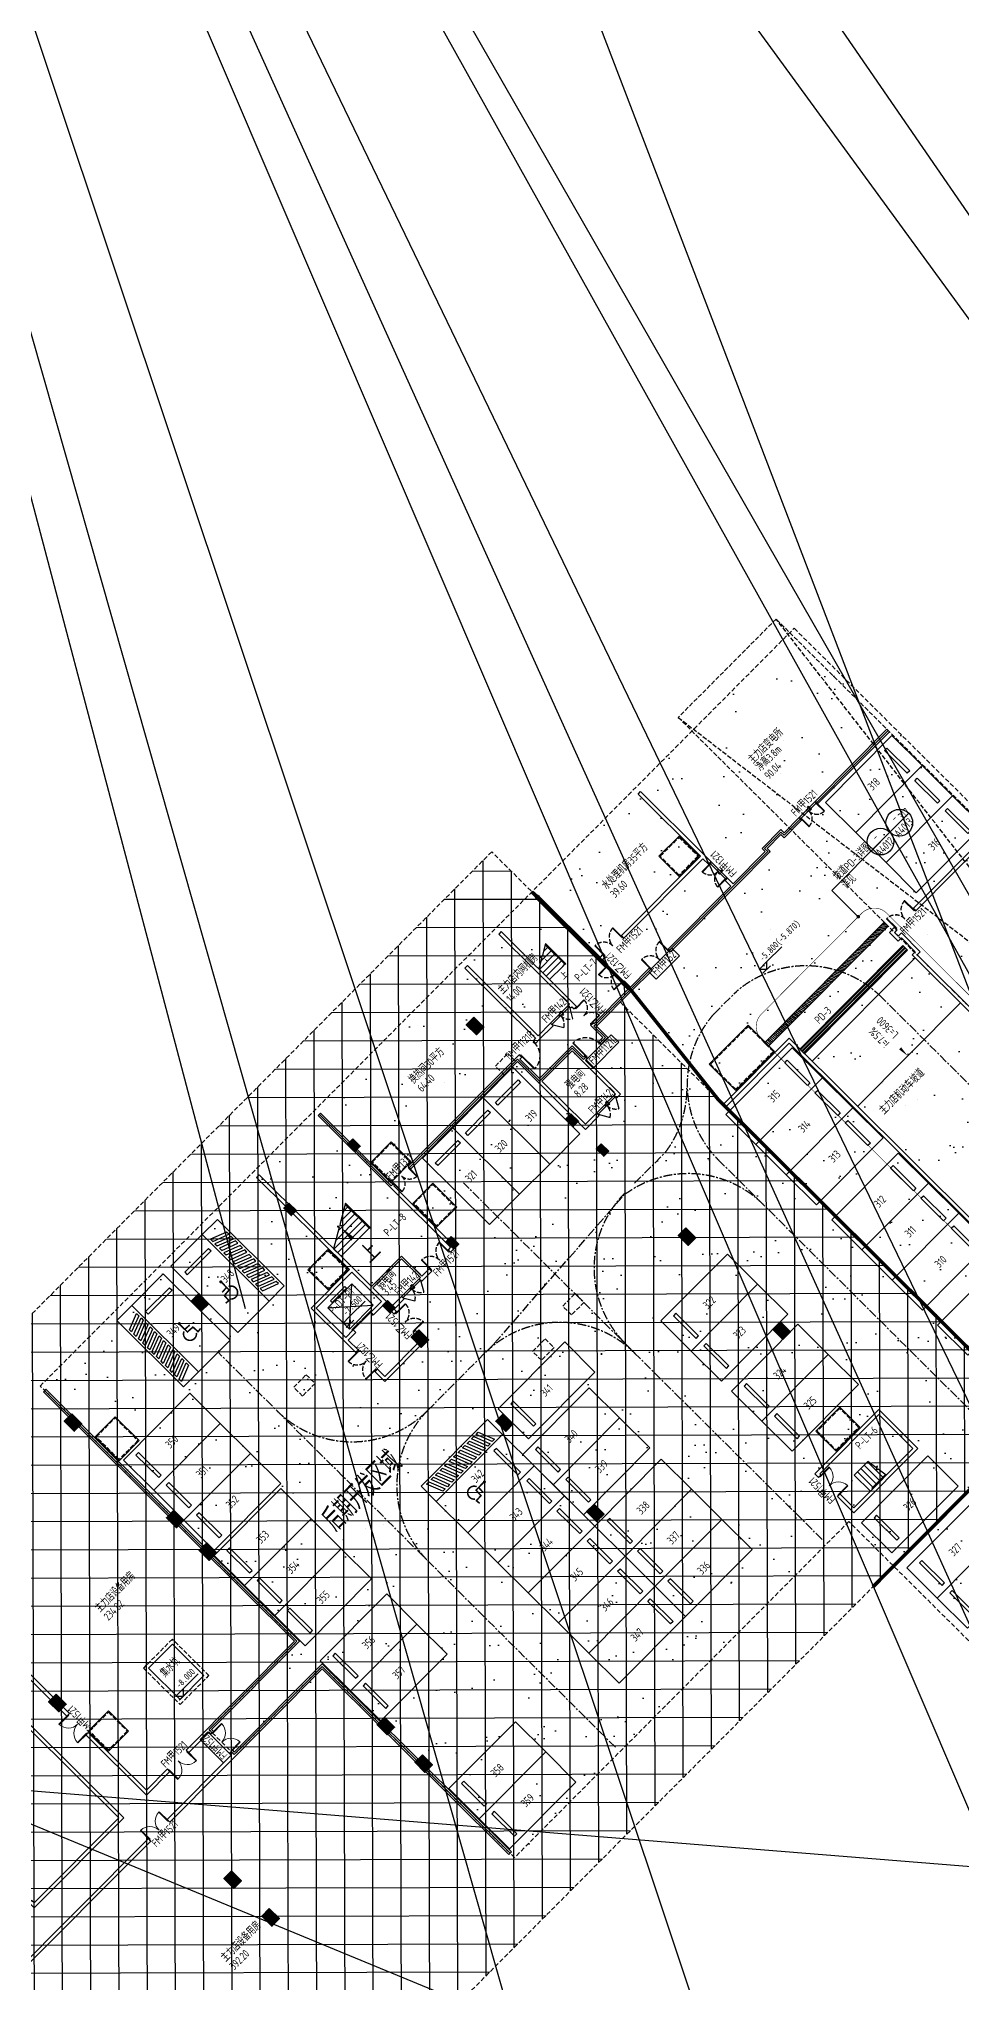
# Model space of a CAD drawing. Extents: x 517381295 to 519272522, y 3499086963 to 3500603577.
# Drawn here: x 518759651 to 518811486, y 3499920838 to 3500030113 of the extents above; entities that cross this region are included whole.
import ezdxf
from ezdxf.enums import TextEntityAlignment as Align

# ---------------------------------------------------------------- set-up
doc = ezdxf.new("R2010")
doc.units = 0
doc.header["$LTSCALE"] = 1000
doc.header["$MEASUREMENT"] = 0
for name, pattern in [('CENTERX2', [4, 2.5, -0.5, 0.5, -0.5]), ('DASH', [0.35, 0.25, -0.1]), ('DASHED', [0.75, 0.5, -0.25]), ('HIDDEN', [0.375, 0.25, -0.125])]:
    doc.linetypes.add(name, pattern=pattern)
doc.layers.get('0').update_dxf_attribs({"linetype": 'CONTINUOUS'})
doc.layers.get('DEFPOINTS').update_dxf_attribs({"color": 8, "linetype": 'CONTINUOUS'})
for name, color, linetype in [('A-地下车道中线', 1, 'CONTINUOUS'), ('A10-plan_B1_SEN23VEG_设计区$0$AE-WALL', 255, 'CONTINUOUS'), ('AD-AREA-USNO', 13, 'CONTINUOUS'), ('AD-INDX', 43, 'CONTINUOUS'), ('AD-LEVL-HIGH', 61, 'CONTINUOUS'), ('AD-NAME-ROOM', 9, 'CONTINUOUS'), ('AD-NUMB', 205, 'CONTINUOUS'), ('AD-SIGN', 195, 'CONTINUOUS'), ('AE-ABOV', 154, 'HIDDEN'), ('AE-DICH-ARCH', 84, 'CONTINUOUS'), ('AE-DOOR-INSD', 61, 'CONTINUOUS'), ('AE-ELEV-3', 252, 'CONTINUOUS'), ('AE-ELEV-4-RAIL', 251, 'CONTINUOUS'), ('AE-EQPM', 70, 'CONTINUOUS'), ('AE-FLOR', 151, 'CONTINUOUS'), ('AE-HOLE', 211, 'CONTINUOUS'), ('AE-STAR', 51, 'CONTINUOUS'), ('AE-WALL', 255, 'CONTINUOUS'), ('AE-WALL-HACH', 15, 'CONTINUOUS'), ('C-SHET-SHET', 144, 'CONTINUOUS'), ('C-XREF-EXT', 7, 'CONTINUOUS'), ('DIM_SYMB', 3, 'CONTINUOUS'), ('PUB_TEXT', 7, 'CONTINUOUS'), ('STAIR', 4, 'CONTINUOUS'), ('WINDOW', 4, 'CONTINUOUS'), ('停车', 254, 'CONTINUOUS'), ('天华车位编号', 7, 'CONTINUOUS')]:
    doc.layers.add(name, color=color, linetype=linetype)
doc.layers.add('修改圈注', color=2, linetype='CONTINUOUS', plot=False)
doc.layers.add('砼柱', color=2, linetype='CONTINUOUS', lineweight=35)
doc.styles.add('_TCH_DIM', font='Tssdeng.shx', dxfattribs={"bigfont": 'Tssdchn.shx'})
doc.styles.add('TH-STYLE1', font='STFANGSO.TTF', dxfattribs={"width": 0.7})
doc.styles.add('TH-STYLE3', font='tssdeng.shx', dxfattribs={"width": 0.7, "bigfont": 'tssdchn.shx'})
doc.linetypes.add('ZIGZAG', pattern='A,0.0001,-0.2,[131,ltypeshp.shx,S=0.2,R=0,X=-0.2,Y=0],-0.4,[131,ltypeshp.shx,S=0.2,R=180,X=0.2,Y=0],-0.2', length=0.8001)
doc.dimstyles.new('TH-DIM100-FINAL', dxfattribs={"dimscale": 100, "dimtxt": 3, "dimasz": 2, "dimexe": 1, "dimexo": 1, "dimgap": 1, "dimtad": 1, "dimdec": 0, "dimdsep": 46, "dimtxsty": 'TH-STYLE3', "dimblk1": 'ARCHTICK', "dimblk2": 'ARCHTICK', "dimsah": 1, "dimcen": -1, "dimdle": 1, "dimclrd": 256, "dimclre": 256, "dimclrt": 256, "dimadec": 0, "dimazin": 0, "dimtfac": 1, "dimtdec": 0, "dimtix": 1, "dimtmove": 2, "dimatfit": 0, "dimldrblk": 'DOT', "dimfxl": 0, "dimtolj": 1, "dimtzin": 0, "dimlwd": -1, "dimlwe": -1, "dimarcsym": 0})

# ---------------------------------------------------------------- blocks, each defined once
blk = doc.blocks.new('$DORLIB2D$00000127')
at = {"color": 0}
for points in [[(-0.533, 0.795), (-0.533, 0.69)], [(-0.033, 0.795), (-0.533, 0.795)], [(-0.033, 0.795), (-0.033, 0.69)], [(0.533, 0.795), (0.033, 0.795)], [(0.033, 0.795), (0.033, 0.69)], [(0.533, 0.795), (0.533, 0.69)], [(-0.033, 0.69), (-0.533, 0.69)], [(0.5, 0.5), (-0.5, 0.5)], [(0.533, 0.69), (0.033, 0.69)]]:
    blk.add_lwpolyline(points, dxfattribs=at)
blk = doc.blocks.new('*U332')
for points in [[(30, 0), (30, 30), (0, 30), (0, -30), (60, -30), (60, 0), (30, 0)], [(1070, 0), (1070, 30), (1100, 30), (1100, -30), (1040, -30), (1040, 0), (1070, 0)]]:
    blk.add_lwpolyline(points)
blk.add_lwpolyline([(30, 30), (60, 30), (60, 1070), (30, 1070)], close=True)
at = {"linetype": 'HIDDEN'}
blk.add_arc((30, 30), 1040, 0, 90, dxfattribs=at)
blk = doc.blocks.new('*U335')
for points in [[(30, 0), (30, 30), (0, 30), (0, -30), (60, -30), (60, 0), (30, 0)], [(1470, 0), (1470, 30), (1500, 30), (1500, -30), (1440, -30), (1440, 0), (1470, 0)]]:
    blk.add_lwpolyline(points)
for points in [[(30, 30), (60, 30), (60, 750), (30, 750)], [(1470, 30), (1440, 30), (1440, 750), (1470, 750)]]:
    blk.add_lwpolyline(points, close=True)
at = {"linetype": 'DASH'}
for centre, start, end in [((30, 30), 0, 90), ((1470, 30), 90, 180)]:
    blk.add_arc(centre, 720, start, end, dxfattribs=at)
at = {"layer": 'A10-plan_B1_SEN23VEG_设计区$0$AE-WALL'}
for points in [[(0, -100), (0, 100)], [(1500, -100), (1500, 100)]]:
    blk.add_lwpolyline(points, dxfattribs=at)
blk = doc.blocks.new('*U341')
for points in [[(30, 0), (30, 30), (0, 30), (0, -30), (60, -30), (60, 0), (30, 0)], [(1270, 0), (1270, 30), (1300, 30), (1300, -30), (1240, -30), (1240, 0), (1270, 0)]]:
    blk.add_lwpolyline(points)
for points in [[(30, 30), (60, 30), (60, 650), (30, 650)], [(1270, 30), (1240, 30), (1240, 650), (1270, 650)]]:
    blk.add_lwpolyline(points, close=True)
at = {"linetype": 'DASH'}
for centre, start, end in [((30, 30), 0, 90), ((1270, 30), 90, 180)]:
    blk.add_arc(centre, 620, start, end, dxfattribs=at)
at = {"layer": 'A10-plan_B1_SEN23VEG_设计区$0$AE-WALL'}
for points in [[(0, -100), (0, 100)], [(1300, -100), (1300, 100)]]:
    blk.add_lwpolyline(points, dxfattribs=at)
blk = doc.blocks.new('$DorLib2D$00000002')
for p, q in [((-0.5, 0), (-0.5, 0.4875)), ((-0.475, 0.4875), (-0.5, 0.4875)), ((-0.475, 0), (-0.475, 0.4875)), ((0.475, 0), (0.475, 0.4875)), ((0.475, 0.4875), (0.5, 0.4875)), ((0.5, 0), (0.5, 0.4875)), ((-0.5, 0), (-0.475, 0)), ((0.5, 0), (0.475, 0))]:
    blk.add_line(p, q)
at = {"lineweight": 13}
for centre, start, end in [((-0.4875, 0), 0, 88.530716), ((0.4875, 0), 91.469284, 180)]:
    blk.add_arc(centre, 0.4875, start, end, dxfattribs=at)
blk = doc.blocks.new('*U338')
for p, q in [((0, 0), (350, -606)), ((1400, 0), (1050, -606))]:
    blk.add_line(p, q)
at = {"linetype": 'DASH'}
for centre, start, end in [((0, 0), 300, 0), ((1400, 0), 180, 240)]:
    blk.add_arc(centre, 700, start, end, dxfattribs=at)
blk = doc.blocks.new('*U348')
at = {"layer": 'AD-SIGN'}
h = blk.add_hatch(dxfattribs=at)
h.set_pattern_fill('ANSI31', color=256, scale=500, angle=360, style=0)
h.set_pattern_definition([(45, (-50, 2e-08), (-44.194, 44.194), [])])
h.paths.add_polyline_path([(150, -67), (150, 0), (0, 0), (0, 100), (150, 100), (150, 167), (250, 167), (250, -67)])
at = {"layer": 'AD-SIGN', "const_width": 20}
blk.add_lwpolyline([(150, 167), (150, 100), (0, 100), (0, 0), (150, 0), (150, -67)], dxfattribs=at)
at = {"layer": 'DEFPOINTS'}
blk.add_lwpolyline([(150, -67), (150, 0), (0, 0), (0, 100), (150, 100), (150, 167), (250, 167), (250, -67)], close=True, dxfattribs=at)
blk = doc.blocks.new('fhfshgfdshdshhdshds')
at = {"layer": 'AD-NUMB', "elevation": -1}
for points in [[(98693, 160044), (98693, 159444), (96843, 159444), (96843, 160044)], [(48448, 147460), (49048, 147460), (49048, 145610), (48448, 145610)]]:
    blk.add_lwpolyline(points, close=True, dxfattribs=at)
at = {"layer": 'AD-NUMB'}
blk.add_lwpolyline([(92846, 159026), (92846, 158426), (90796, 158426), (90796, 159026)], close=True, dxfattribs=at)
at = {"layer": 'AE-FLOR'}
for points in [[(90899, 161900), (92299, 161900)], [(90899, 161800), (92299, 161800)], [(103600, 161900), (103600, 160600)], [(103700, 161900), (103700, 160600)], [(108950, 160150), (110250, 160150)], [(108950, 160050), (110250, 160050)], [(74100, 157000), (75500, 157000)], [(74100, 156900), (75500, 156900)], [(89150, 156500), (90550, 156500)], [(89150, 156400), (90550, 156400)]]:
    blk.add_lwpolyline(points, dxfattribs=at)
at = {"layer": 'AE-FLOR', "linetype": 'DASH'}
blk.add_lwpolyline([(49050, 149650), (51350, 149650), (51350, 152550), (49050, 152550)], close=True, dxfattribs=at)
at = {"layer": 'AE-FLOR'}
blk.add_lwpolyline([(49250, 149850), (51150, 149850), (51150, 152350), (49250, 152350)], close=True, dxfattribs=at)
at = {"layer": 'AE-WALL'}
for points in [[(44100, 157000), (43850, 157000), (43850, 156800), (44100, 156800), (44100, 153700), (44300, 153700), (44300, 167600), (44100, 167600)], [(56300, 167500), (56100, 167500), (56100, 147600), (47475, 147600), (47475, 147400), (49100, 147400), (49100, 147250), (49300, 147250), (49300, 147400), (56300, 147400)], [(75500, 157000), (75500, 156800), (76300, 156800), (76300, 157000), (75700, 157000), (75700, 158600), (73300, 158600), (73300, 160050), (73300, 167500), (73100, 167500), (73100, 160150), (70050, 160150), (70050, 157500), (70050, 156600), (70250, 156600), (70250, 157400), (70850, 157400), (70850, 157600), (70250, 157600), (70250, 159950), (73100, 159950), (73100, 158500), (73100, 157600), (72250, 157600), (72250, 157400), (73100, 157400), (73100, 156900), (73100, 156600), (73300, 156600), (73300, 156800), (74100, 156800), (74100, 157000), (73300, 157000), (73300, 157500), (73300, 158500), (75600, 158500), (75600, 157000), (75500, 157000)], [(77800, 157000), (77800, 156800), (78200, 156800), (78200, 161700), (78249, 161700), (78249, 161900), (78200, 161900), (78200, 167500), (78000, 167500), (78000, 161800), (78000, 157000)], [(90899, 161700), (90899, 161900), (89900, 161900), (89900, 167500), (89700, 167500), (89700, 161900), (89500, 161900), (89500, 161700), (89800, 161700)], [(92400, 167500), (92400, 161900), (92299, 161900), (92299, 161700), (92400, 161700), (92400, 161525), (92600, 161525), (92600, 161800), (92600, 167500)], [(95300, 167500), (95300, 162450), (95300, 161950), (95500, 161950), (95500, 162350), (95700, 162350), (95700, 162550), (95500, 162550), (95500, 167500)], [(103500, 161900), (103500, 162350), (97200, 162350), (97200, 162550), (103500, 162550), (103500, 167500), (103700, 167500), (103700, 162450), (103700, 161900)], [(88250, 160150), (88250, 161700), (88400, 161700), (88400, 161900), (88150, 161900), (79549, 161900), (79549, 161700), (88050, 161700), (88050, 160050), (88050, 156300), (89150, 156300), (89150, 156500), (88250, 156500), (88250, 159950), (90650, 159950), (90650, 159150), (90650, 156500), (90550, 156500), (90550, 156300), (90850, 156300), (90850, 159050), (90950, 159050), (90950, 159250), (90850, 159250), (90850, 160150)], [(92050, 159250), (92050, 159050), (92600, 159050), (92600, 159950), (95400, 159950), (97000, 159950), (97000, 160150), (95500, 160150), (95500, 160650), (95300, 160650), (95300, 160150), (92600, 160150), (92600, 160225), (92400, 160225), (92400, 160050), (92400, 159250)], [(108950, 160150), (107750, 160150), (107750, 160400), (106250, 160400), (106250, 160150), (103700, 160150), (103700, 160600), (103500, 160600), (103500, 160150), (98500, 160150), (98500, 159950), (103600, 159950), (106450, 159950), (106450, 160200), (107550, 160200), (107550, 159950), (108950, 159950), (108950, 160150)], [(110250, 160150), (115950, 160150), (115950, 159950), (110250, 159950), (110250, 160150)], [(42100, 147600), (35350, 147600), (35350, 147800), (35150, 147800), (35150, 147400), (42300, 147400), (42300, 154900), (35150, 154900), (35150, 149300), (35350, 149300), (35350, 154700), (42100, 154700)], [(73100, 154500), (70250, 154500), (70250, 155100), (70050, 155100), (70050, 154300), (73300, 154300), (73300, 155100), (73100, 155100)], [(45975, 147400), (45975, 147600), (44300, 147600), (44300, 152200), (44100, 152200), (44100, 147400)], [(109850, 152000), (109850, 151800), (115950, 151800), (115950, 152000)], [(42450, 145400), (42450, 145600), (31300, 145600), (31300, 145400)], [(56300, 130600), (56100, 130600), (56100, 145400), (43950, 145400), (43950, 145600), (49100, 145600), (49100, 145750), (49300, 145750), (49300, 145600), (56300, 145600), (56300, 130600)], [(83400, 130400), (83400, 131700), (83600, 131700), (83600, 130600), (88300, 130600), (88300, 133300), (83600, 133300), (83600, 133200), (83400, 133200), (83400, 133500), (88500, 133500), (88500, 130400), (83400, 130400)]]:
    blk.add_lwpolyline(points, close=True, dxfattribs=at)
for points in [[(94500, 151800), (99750, 151800), (99750, 122300)], [(107950, 122300), (107950, 150200), (108200, 150200), (108200, 151300), (107950, 151300), (107950, 152000), (108350, 152000), (108350, 151800), (108150, 151800), (108150, 151500), (108400, 151500), (108400, 150000), (108150, 150000), (108150, 144900)], [(99550, 118400), (99550, 151600), (94500, 151600), (94500, 151800)]]:
    blk.add_lwpolyline(points, dxfattribs=at)
at = {"layer": 'AE-WALL-HACH', "linetype": 'ZIGZAG', "ltscale": 0.5}
for p, q in [((49200, 147250), (49200, 147500)), ((49200, 145500), (49200, 145750)), ((49200, 145500), (56200, 145500)), ((56200, 145500), (56200, 130600))]:
    blk.add_line(p, q, dxfattribs=at)
for points in [[(49200, 147500), (56200, 147500), (56200, 167500)], [(78249, 161800), (78100, 161800), (78100, 167500)], [(90950, 159150), (90750, 159150), (90750, 160050), (88150, 160050), (88150, 161800), (79549, 161800)], [(97000, 160050), (92500, 160050), (92500, 159150), (92050, 159150)], [(108950, 160050), (107650, 160050), (107650, 160300), (106350, 160300), (106350, 160050), (98500, 160050)], [(115950, 160050), (110250, 160050)]]:
    blk.add_lwpolyline(points, dxfattribs=at)
at = {"layer": 'DIM_SYMB'}
blk.add_lwpolyline([(84790, 131238, 0, 0, 0), (85060, 131238, 240, 0, 0), (85960, 131238, 0, 0, 0)], format="xyseb", dxfattribs=at)
at = {"layer": 'STAIR'}
for p, q in [((84920, 131875), (85991, 131875)), ((84920, 131875), (84920, 130600)), ((85180, 131875), (85180, 130660)), ((85440, 131875), (85440, 130660)), ((85700, 131875), (85700, 130660)), ((85960, 131875), (85960, 130660)), ((85967, 131183), (86202, 131313)), ((86101, 131168), (85967, 131183)), ((86076, 131326), (85991, 131875)), ((86202, 131313), (86076, 131326)), ((86189, 130600), (86101, 131168)), ((84920, 130600), (86189, 130600)), ((85090, 130660), (86180, 130660)), ((85090, 130660), (85090, 130600))]:
    blk.add_line(p, q, dxfattribs=at)
at = {"layer": 'AE-DOOR-INSD'}
for name, p, rotation in [('*U335', (95700, 162450, -1), 2.520643018378485e-08), ('*U338', (90899, 161800), 6.764191776178183e-07), ('*U341', (95400, 160650, 0), 90.00000050777828), ('*U341', (103600, 160600, 0), 90.00000022811167), ('*U335', (97000, 160050, -1), 5.329571831140293e-08), ('*U341', (110250, 160050, 0), 180.0000002082806), ('*U335', (76300, 156900, -1), 359.9999999310443), ('*U335', (70150, 155100, 0), 89.99999988689191), ('*U338', (74100, 156900), 6.764191776178183e-07), ('*U338', (89150, 156400), 6.764191776178183e-07), ('*U335', (108350, 151900, -1), 7.017852557438392e-09)]:
    blk.add_blockref(name, p, dxfattribs=dict(at, rotation=rotation))
at = {"layer": 'AE-DOOR-INSD', "extrusion": (1.50678e-10, 1.03757e-10, -1), "zscale": -1, "rotation": 180}
blk.add_blockref('*U341', (-78249, 161800, 1), dxfattribs=at)
at = {"layer": 'AE-DOOR-INSD', "extrusion": (0, 0, -1), "zscale": -1, "rotation": 180.0000003108396}
blk.add_blockref('*U332', (-88400, 161800), dxfattribs=at)
at = {"layer": 'AE-DOOR-INSD', "extrusion": (-1.03757e-10, 1.50678e-10, -1), "zscale": -1, "rotation": 89.9999999689182}
for name, p in [('*U341', (-92500, 160225, 0)), ('*U335', (-73200, 155100, 0))]:
    blk.add_blockref(name, p, dxfattribs=at)
at = {"layer": 'AE-DOOR-INSD', "extrusion": (0, 0, -1), "xscale": -1, "zscale": -1, "rotation": 359.9999997833465}
blk.add_blockref('*U332', (-90950, 159150), dxfattribs=at)
at = {"layer": 'AE-DOOR-INSD'}
for name, p, xscale, yscale, zscale, rotation in [('$DORLIB2D$00000127', (71550, 157500), -1400, 200.0000000000001, -1400, 359.9999999995671), ('$DorLib2D$00000002', (44200, 152950), -1500, 1500, 200, 90), ('$DorLib2D$00000002', (46725, 147500), -1500, 1500, 200, 180.0000000006499), ('$DorLib2D$00000002', (49200, 146500), -1500, 1500, 200, 270), ('$DorLib2D$00000002', (43200, 145500), 1500, 1500, 200, 1.64264402856237e-10), ('$DorLib2D$00000002', (83500, 132450), -1500, 1500, 200, 270)]:
    blk.add_blockref(name, p, dxfattribs=dict(at, xscale=xscale, yscale=yscale, zscale=zscale, rotation=rotation))
at = {"layer": 'AE-FLOR'}
for p, rotation in [((91524, 161800), 4.368512655817757e-07), ((103600, 161325), 269.9999998772625), ((109525, 160050), 4.368512655817757e-07), ((74725, 156900), 4.368512655817757e-07), ((89775, 156400), 4.368512655817757e-07)]:
    blk.add_blockref('*U348', p, dxfattribs=dict(at, rotation=rotation))
at = {"layer": 'AD-NUMB', "style": 'TH-STYLE3', "width": 0.7}
for s, rotation, p in [('FM乙1321', 89.99997, (96100, 160597, 0)), ('FM甲1521', 359.99996, (96464, 161836, -1)), ('FM甲1321', 89.99997, (104332, 160436, 0)), ('FM甲1521', 359.99996, (108843, 160304, -1)), ('FM甲1521', 359.99996, (96977, 159539, -1)), ('FM甲1521', 359.99996, (108450, 151270, -1))]:
    blk.add_text(s, height=450, rotation=rotation, dxfattribs=at).set_placement(p)
at = {"layer": 'C-XREF-EXT', "style": 'TH-STYLE3', "width": 0.7}
for s, rotation, p in [('FM甲1321', 0.00004, (78303, 162017, -1)), ('FM甲1121R', 0.00004, (87815, 162043)), ('FM甲1421', 359.99996, (90724, 162041, -1)), ('FM乙1321', 90.00003, (93687, 160212, 0)), ('FM甲1121L', 359.99996, (90930, 158521)), ('FM甲1421', 0.00004, (74006, 157089, 0)), ('FM乙1521', 89.99997, (70701, 155060, 0)), ('FM乙1521', 90.00003, (73039, 155046, 0)), ('FM甲1521', 359.99996, (76300, 156329, -1)), ('FM甲1421', 0.00004, (88952, 156589, 0)), ('FM甲1521', 89.99997, (44769, 152153, -1)), ('FM甲1521', 359.99996, (45933, 147693, -1)), ('FM甲1521', 89.99997, (48953, 145743, -1)), ('FM甲1521', 359.99996, (42409, 144916, -1)), ('FM甲1521', 89.99997, (83251, 131660, -1))]:
    blk.add_text(s, height=450, rotation=rotation, dxfattribs=at).set_placement(p)
blk = doc.blocks.new('efafefsf')
at = {"layer": 'A-地下车道中线', "color": 253, "linetype": 'CENTERX2', "ltscale": 0.2}
blk.add_line((-2260408, -1251012), (-2260408, -1275707), dxfattribs=at)
for points in [[(-2300858, -1270315), (-2300858, -1238815)], [(-2284379, -1270315), (-2284379, -1241866)], [(-2267723, -1245156), (-2265916, -1245165)], [(-2289533, -1249474), (-2278520, -1248753)], [(-2277609, -1248710), (-2275134, -1248710)], [(-2294858, -1249474), (-2289533, -1249474)]]:
    blk.add_lwpolyline(points, dxfattribs=at)
for points in [[(-2261299, -1295215), (-2267358, -1295215, -0.4142136), (-2273358, -1289215), (-2273358, -1251145, -0.3964669), (-2267723, -1245156)], [(-2265916, -1245165, -0.3904059), (-2260408, -1251145)]]:
    blk.add_lwpolyline(points, format="xyb", dxfattribs=at)
for centre, start, end in [((-2294858, -1243474), 180, 270), ((-2275972, -1242769), 278.0259, 314.86722), ((-2278367, -1254710), 90, 180), ((-2279358, -1254695), 0, 81.97412), ((-2294858, -1255474), 90, 180), ((-2290379, -1255474), 0, 90)]:
    blk.add_arc(centre, 6000, start, end, dxfattribs=at)
blk = doc.blocks.new('saeret')
at = {"layer": 'AE-FLOR', "linetype": 'DASH'}
for points in [[(1112429, 157404), (1113429, 157404), (1113429, 156704), (1112429, 156704)], [(1091629, 152704), (1092629, 152704), (1092629, 152004), (1091629, 152004)], [(1102529, 144604), (1103529, 144604), (1103529, 143904), (1102529, 143904)], [(1105529, 145204), (1106529, 145204), (1106529, 144504), (1105529, 144504)]]:
    blk.add_lwpolyline(points, close=True, dxfattribs=at)
blk = doc.blocks.new('gfdgdhghfdgdgg')
at = {"layer": 'AE-EQPM'}
for p, q in [((-1172163, 3035466), (-1172163, 3033766)), ((-1170263, 3035466), (-1172163, 3035466)), ((-1172163, 3035466), (-1170263, 3033766)), ((-1172163, 3033766), (-1170263, 3035466)), ((-1171783, 3035516), (-1171783, 3035641)), ((-1171783, 3035641), (-1170643, 3035641)), ((-1170643, 3035516), (-1171783, 3035516)), ((-1170643, 3035641), (-1170643, 3035516)), ((-1170263, 3033766), (-1170263, 3035466)), ((-1172163, 3033766), (-1170263, 3033766))]:
    blk.add_line(p, q, dxfattribs=at)
blk = doc.blocks.new('hdhghgfdhsh')
at = {"layer": 'AE-STAR'}
for p, q in [((-1135063, 3041194), (-1135640, 3040861)), ((-1135123, 3039581), (-1135123, 3041159)), ((-1135063, 3039611), (-1135063, 3041194)), ((-1135063, 3039581), (-1135063, 3041194)), ((-1135778, 3040781), (-1136338, 3040458)), ((-1136338, 3039611), (-1136338, 3040458)), ((-1136338, 3040421), (-1135123, 3040421)), ((-1136338, 3040151), (-1135123, 3040151)), ((-1135934, 3040691), (-1135123, 3040691)), ((-1135605, 3040730), (-1135811, 3040903)), ((-1135811, 3040903), (-1135778, 3040781)), ((-1135640, 3040861), (-1135605, 3040730)), ((-1135467, 3040961), (-1135123, 3040961)), ((-1136338, 3039881), (-1135123, 3039881)), ((-1136338, 3039611), (-1135290, 3039611)), ((-1135290, 3039611), (-1135123, 3039611)), ((-1135123, 3039581), (-1135063, 3039581)), ((-1154566, 3038166), (-1155638, 3037547)), ((-1154730, 3038071), (-1153398, 3038071)), ((-1154392, 3038115), (-1154598, 3038288)), ((-1154598, 3038288), (-1154566, 3038166)), ((-1153338, 3038875), (-1154427, 3038246)), ((-1154427, 3038246), (-1154392, 3038115)), ((-1154245, 3038351), (-1153398, 3038351)), ((-1153760, 3038631), (-1153398, 3038631)), ((-1153398, 3036921), (-1153398, 3038840)), ((-1153338, 3036951), (-1153338, 3038875)), ((-1153338, 3036921), (-1153338, 3038875)), ((-1155638, 3036951), (-1155638, 3037547)), ((-1155638, 3037511), (-1153398, 3037511)), ((-1155638, 3037231), (-1153398, 3037231)), ((-1155638, 3036951), (-1153398, 3036951)), ((-1155215, 3037791), (-1153398, 3037791)), ((-1153398, 3036921), (-1153338, 3036921))]:
    blk.add_line(p, q, dxfattribs=at)
at = {"layer": 'DIM_SYMB'}
for points in [[(-1135700, 3039476, 0, 0, 0), (-1135700, 3040691, 0, 80, 0), (-1135700, 3040391, 0, 0, 0)], [(-1154488, 3036811, 0, 0, 0), (-1154488, 3038071, 0, 240, 0), (-1154488, 3037171, 0, 0, 0)]]:
    blk.add_lwpolyline(points, format="xyseb", dxfattribs=at)
at = {"layer": 'PUB_TEXT', "style": '_TCH_DIM'}
for height, p in [(338, (-1135805, 3039021)), (1013, (-1154801, 3035446))]:
    blk.add_text('上', height=height, dxfattribs=at).set_placement(p)
blk = doc.blocks.new('集水坑1500x1500x1500（h）')
at = {"layer": 'AE-FLOR'}
blk.add_lwpolyline([(-50, 1550), (1550, 1550), (1550, -50), (-50, -50)], close=True, dxfattribs=at)
at = {"layer": 'AE-FLOR', "linetype": 'DASH'}
blk.add_lwpolyline([(0, 1500), (1500, 1500), (1500, 0), (0, 0)], close=True, dxfattribs=at)
blk = doc.blocks.new('1800X1500X1200')
at = {"layer": 'AE-FLOR'}
blk.add_lwpolyline([(-50, 1850), (1550, 1850), (1550, -50), (-50, -50)], close=True, dxfattribs=at)
at = {"layer": 'AE-FLOR', "linetype": 'DASH'}
blk.add_lwpolyline([(0, 1800), (1500, 1800), (1500, 0), (0, 0)], close=True, dxfattribs=at)
blk = doc.blocks.new('JSK')
at = {"layer": 'AE-DICH-ARCH'}
h = blk.add_hatch(dxfattribs=at)
h.set_pattern_fill('LINE', color=8, scale=100, angle=44.84271)
h.set_pattern_definition([(90, (99449.99, 67651.17), (-95.25, 3e-10), [])])
h.paths.add_polyline_path([(98600, 152600), (108150, 152600), (108150, 152300), (98600, 152300)])
blk.add_lwpolyline([(108150, 152300), (98600, 152300), (98600, 152600), (108150, 152600), (108150, 152300)], close=True, dxfattribs=at)
at = {"layer": 'AE-FLOR'}
blk.add_lwpolyline([(95550, 153950), (98650, 153950), (98650, 151850), (95550, 151850)], close=True, dxfattribs=at)
at = {"layer": 'AE-FLOR', "linetype": 'DASH'}
blk.add_lwpolyline([(95600, 153900), (98600, 153900), (98600, 151900), (95600, 151900)], close=True, dxfattribs=at)
at = {"layer": 'C-XREF-EXT', "rotation": 359.9999999998357}
for name, p in [('集水坑1500x1500x1500（h）', (101900, 162650)), ('1800X1500X1200', (56400, 161800)), ('集水坑1500x1500x1500（h）', (78300, 162000)), ('集水坑1500x1500x1500（h）', (71500, 160250)), ('1800X1500X1200', (78300, 158400)), ('集水坑1500x1500x1500（h）', (44400, 150700))]:
    blk.add_blockref(name, p, dxfattribs=at)
at = {"layer": 'C-XREF-EXT', "xscale": -0.9999999999999999, "rotation": 269.999999871182}
blk.add_blockref('1800X1500X1200', (85200, 133600), dxfattribs=at)
blk = doc.blocks.new('商业区')
at = {"layer": 'AE-ABOV'}
h = blk.add_hatch(dxfattribs=at)
h.set_pattern_fill('砂灰土', color=8, scale=1000, angle=-45.15729)
h.set_pattern_definition([(37.5, (-1228938, 2875940.7), (-125.987, 3853.648), [0, -3040, 0, -3400, 0, -3250]), (7.5, (-1228938, 2875940.7), (3539.55, 5644.29), [0, -1640, 0, -2740, 0, -1050]), (327.5, (-1231398, 2875940.7), (6228.284, 11.32), [0, -1000, 0, -3600, 0, -4700]), (317.5, (-1231398, 2875940.7), (6012.25, 1755.35), [0, -500, 0, -2360, 0, -2700])])
h.paths.add_polyline_path([(-1112638, 2985291), (-1105338, 2985291), (-1105338, 2977441), (-1101488, 2977441), (-1101488, 2969041), (-1132088, 2969041), (-1132088, 2967441), (-1146088, 2967441), (-1146088, 3006191), (-1172738, 3006191), (-1172738, 3021441), (-1179738, 3021441), (-1179738, 3023441), (-1172738, 3023441), (-1172738, 3043791), (-1112638, 3043791)])
at = {"layer": 'AE-ABOV', "color": 8}
blk.add_lwpolyline([(-1112638, 2985291), (-1105338, 2985291), (-1105338, 2977441), (-1101488, 2977441), (-1101488, 2969041), (-1132088, 2969041), (-1132088, 2967441), (-1146088, 2967441), (-1146088, 3006191), (-1172738, 3006191), (-1172738, 3021441), (-1179738, 3021441), (-1179738, 3023441), (-1172738, 3023441), (-1172738, 3043791), (-1112638, 3043791)], close=True, dxfattribs=at)
blk = doc.blocks.new('*U268')
for p, q in [((-200, 200), (200, 200)), ((0, 0), (-200, 200)), ((-200, 0), (200, 0)), ((200, 200), (0, 0)), ((200, 200), (1000, 200))]:
    blk.add_line(p, q)
at = {"style": 'TH-STYLE1', "width": 0.7}
blk.add_attdef('标高', (280, 334), '', height=250, dxfattribs=at)
blk = doc.blocks.new('gfdgdgfdggggfd')
at = {"layer": 'AD-LEVL-HIGH'}
ref = blk.add_blockref('*U268', (-1157976, 3033912), dxfattribs=dict(at, xscale=1.500000000000002, yscale=1.500000000000002, zscale=1.500000000000002, rotation=5.623632054010739e-06))
ref.add_attrib('标高', '-7.500', (-1157804, 3034362), dxfattribs={"layer": '0', "height": 375, "rotation": 0.00001, "style": 'TH-STYLE1', "width": 0.7})
ref = blk.add_blockref('*U268', (-1127334, 3031359), dxfattribs=dict(at, xscale=1.500000000000002, yscale=1.500000000000002, zscale=1.500000000000002, rotation=5.623632054010739e-06))
ref.add_attrib('标高', '-5.800(-5.870)', (-1127162, 3031809), dxfattribs={"layer": '0', "height": 375, "rotation": 0.00001, "style": 'TH-STYLE1', "width": 0.7})
ref = blk.add_blockref('*U268', (-1179446, 3025791), dxfattribs=dict(at, xscale=1.500000000000002, yscale=1.500000000000002, zscale=1.500000000000002, rotation=5.623632054010739e-06))
ref.add_attrib('标高', '-8.000', (-1179274, 3026241), dxfattribs={"layer": '0', "height": 375, "rotation": 0.00001, "style": 'TH-STYLE1', "width": 0.7})
at = {"layer": 'AD-AREA-USNO', "char_height": 450, "attachment_point": 1, "rotation": 0, "style": 'TH-STYLE3'}
for s, insert in [('64.40', (-1145900, 3040664)), ('14.00', (-1138800, 3040664)), ('39.60', (-1130509, 3040664)), ('90.04', (-1119685, 3039227)), ('3.45', (-1155397, 3033982)), ('8.28', (-1139912, 3034197)), ('234.82', (-1179403, 3032201)), ('392.20', (-1188352, 3013333))]:
    blk.add_mtext(s, dxfattribs=dict(at, insert=insert))
at = {"layer": 'AD-NAME-ROOM', "style": 'TH-STYLE3', "width": 0.7}
for s, p in [('换热间30平方', (-1145900, 3040864)), ('主力店内网机房', (-1138800, 3040864)), ('水处理机房35平方', (-1130509, 3040864)), ('主力店变电所', (-1119685, 3040027)), ('净高3.8m', (-1119685, 3039427)), ('强电间', (-1139912, 3034397)), ('弱电间', (-1155397, 3033982)), ('主力店设备用房', (-1179403, 3032401)), ('集水坑', (-1179403, 3027233)), ('主力店机动车坡道', (-1128478, 3020896)), ('主力店设备用房', (-1188352, 3013533))]:
    blk.add_text(s, height=450, rotation=0.00001, dxfattribs=at).set_placement(p)
blk = doc.blocks.new('parking lot')
at = {"layer": 'AE-EQPM'}
for p, q in [((-900, 4400), (-900, 4600)), ((-900, 4600), (900, 4600)), ((900, 4400), (-900, 4400)), ((900, 4600), (900, 4400))]:
    blk.add_line(p, q, dxfattribs=at)
blk.add_lwpolyline([(-1200, 0), (-1200, 5300), (1200, 5300), (1200, 0)], close=True, dxfattribs=at)
blk = doc.blocks.new('__附着_A09-地下车库平面图（外参）_TEN24ZPV_设计区$0$无障碍车位')
at = {"layer": 'AE-EQPM'}
for p, q in [((-300, 4500), (-2200, 4500)), ((-2200, 4500), (-2200, 4300)), ((-300, 4500), (-300, 4300)), ((-300, 4300), (-2200, 4300))]:
    blk.add_line(p, q, dxfattribs=at)
for points in [[(-3700, 0), (-2500, 0), (-2500, 5300), (-3700, 5300)], [(-2635, 4790), (-2635, 4610), (-3565, 4252), (-3565, 4431)], [(-2635, 4431), (-2635, 4252), (-3565, 3894), (-3565, 4073)], [(-2500, 5300), (0, 5300), (0, 0), (-2500, 0)], [(-2635, 4073), (-2635, 3894), (-3565, 3536), (-3565, 3715)], [(-2635, 3715), (-2635, 3536), (-3565, 3178), (-3565, 3357)], [(-2635, 3357), (-2635, 3178), (-3565, 2820), (-3565, 2999)], [(-2635, 2999), (-2635, 2820), (-3565, 2462), (-3565, 2641)], [(-2635, 2641), (-2635, 2462), (-3565, 2104), (-3565, 2283)], [(-2635, 2283), (-2635, 2104), (-3565, 1746), (-3565, 1925)], [(-2635, 1925), (-2635, 1746), (-3565, 1388), (-3565, 1567)], [(-2635, 1567), (-2635, 1388), (-3565, 1030), (-3565, 1209)], [(-2635, 1209), (-2635, 1030), (-3565, 672), (-3565, 851)], [(-2635, 851), (-2635, 672), (-3565, 313), (-3565, 493)]]:
    blk.add_lwpolyline(points, close=True, dxfattribs=at)
at = {"layer": 'AE-EQPM', "const_width": 86.8, "elevation": 0}
blk.add_lwpolyline([(-1469, 2188, 1.3235304), (-1038, 1637, -3.4601366)], format="xyb", dxfattribs=at)
blk.add_lwpolyline([(-1390, 2687, 1), (-1304, 2681, 1)], format="xyb", close=True, dxfattribs=at)
for points in [[(-1362, 2624), (-1353, 2031), (-942, 2003), (-922, 1617), (-689, 1647)], [(-1339, 2238), (-988, 2214)]]:
    blk.add_lwpolyline(points, dxfattribs=at)
blk = doc.blocks.new('gfhgfhggjj')
at = {"layer": 'AE-ELEV-3', "xscale": -1, "rotation": 90}
for p in [(170651, 423350), (170651, 420950), (170651, 418550), (170451, 415950), (170451, 413550), (170451, 411150), (187551, 410450), (170451, 407550), (186701, 407650), (197501, 407450), (170451, 405150), (186701, 405250), (197501, 405050), (186701, 401950), (197501, 401850), (186701, 399550), (197501, 399450), (170451, 397350), (186701, 397150), (170451, 394950), (197401, 391450), (197401, 387850), (197401, 385450)]:
    blk.add_blockref('parking lot', p, dxfattribs=at)
at = {"layer": 'AE-ELEV-3'}
for p in [(190451, 419300), (192851, 419300), (195251, 419300)]:
    blk.add_blockref('parking lot', p, dxfattribs=at)
at = {"layer": 'AE-ELEV-3', "rotation": 270}
for p in [(219401, 421450), (219401, 419050), (219401, 416650), (203001, 413050), (203001, 410650), (203001, 408250), (176101, 406750), (176101, 404350), (203001, 404650), (203001, 402250), (176101, 401950), (203001, 399850), (176101, 399550), (176101, 397150), (203001, 396250)]:
    blk.add_blockref('parking lot', p, dxfattribs=at)
at = {"layer": '停车'}
for p, rotation in [((174351, 425050), 359.9999383878559), ((176101, 407950), 269.99993838957)]:
    blk.add_blockref('__附着_A09-地下车库平面图（外参）_TEN24ZPV_设计区$0$无障碍车位', p, dxfattribs=dict(at, rotation=rotation))
at = {"layer": '停车', "xscale": -0.9999999999999996, "rotation": 6.161214413314108e-05}
blk.add_blockref('__附着_A09-地下车库平面图（外参）_TEN24ZPV_设计区$0$无障碍车位', (174969, 425050), dxfattribs=at)
at = {"layer": '天华车位编号', "color": 8, "style": 'TH-STYLE3', "width": 0.7}
for s, p in [('349', (172501, 427700)), ('348', (176819, 427700)), ('350', (168001, 423350)), ('321', (190451, 421950)), ('320', (192851, 421950)), ('319', (195251, 421950)), ('351', (168001, 420950)), ('318', (222051, 421450)), ('352', (168001, 418550)), ('317', (222051, 419050)), ('316', (222051, 416650)), ('353', (167801, 415950)), ('354', (167801, 413550)), ('315', (205651, 413050)), ('355', (167801, 411150)), ('314', (205651, 410650)), ('342', (178751, 409800)), ('341', (184901, 410450)), ('356', (167801, 407550)), ('340', (184051, 407650)), ('322', (194851, 407450)), ('313', (205651, 408250)), ('343', (178751, 406750)), ('339', (184051, 405250)), ('357', (167801, 405150)), ('344', (178751, 404350)), ('323', (194851, 405050)), ('312', (205651, 404650)), ('345', (178751, 401950)), ('338', (184051, 401950)), ('311', (205651, 402250)), ('324', (194851, 401850)), ('310', (205651, 399850)), ('346', (178751, 399550)), ('337', (184051, 399550)), ('325', (194851, 399450)), ('358', (167801, 397350)), ('347', (178751, 397150)), ('336', (184051, 397150)), ('359', (167801, 394950)), ('326', (194751, 391450)), ('327', (194751, 387850))]:
    blk.add_text(s, height=450, rotation=0.00008, dxfattribs=at).set_placement(p, align=Align.MIDDLE_CENTER)
blk = doc.blocks.new('GFDGDGDAGA')
at = {"layer": 'AD-NAME-ROOM', "style": 'TH-STYLE3', "width": 0.7}
for s, p in [('P-LT-7', (97777, 153605)), ('P-LT-8', (80052, 151103)), ('P-DT-P1', (74777, 150213)), ('PD-3', (105595, 142352)), ('P-LT-6', (90250, 123862))]:
    blk.add_text(s, height=450, rotation=0.00001, dxfattribs=at).set_placement(p)
blk = doc.blocks.new('tersurf7y7tu')
at = {"layer": 'WINDOW'}
h = blk.add_hatch(color=8, dxfattribs=at)
h.dxf.hatch_style = 1
h.paths.add_polyline_path([(2075080, -115714), (2074480, -115714), (2074480, -116514), (2075080, -116514)])
h = blk.add_hatch(color=8, dxfattribs=at)
h.dxf.hatch_style = 1
h.paths.add_polyline_path([(2084898, -116014), (2084298, -116014), (2084298, -116814), (2084898, -116814)])
h = blk.add_hatch(color=8, dxfattribs=at)
h.dxf.hatch_style = 1
h.paths.add_polyline_path([(2092080, -116014), (2091680, -116014), (2091680, -116614), (2092080, -116614)])
h = blk.add_hatch(color=8, dxfattribs=at)
h.dxf.hatch_style = 1
h.paths.add_polyline_path([(2097180, -116014), (2096780, -116014), (2096780, -116614), (2097180, -116614)])
h = blk.add_hatch(color=8, dxfattribs=at)
h.dxf.hatch_style = 1
h.paths.add_polyline_path([(2106830, -116015), (2106230, -116015), (2106230, -116815), (2106830, -116815)])
h = blk.add_hatch(color=8, dxfattribs=at)
h.dxf.hatch_style = 1
h.paths.add_polyline_path([(2075280, -123614), (2074680, -123614), (2074680, -124414), (2075280, -124414)])
h = blk.add_hatch(color=8, dxfattribs=at)
h.dxf.hatch_style = 1
h.paths.add_polyline_path([(2092115, -123814), (2091715, -123814), (2091715, -124414), (2092115, -124414)])
h = blk.add_hatch(color=8, dxfattribs=at)
h.dxf.hatch_style = 1
h.paths.add_polyline_path([(2097180, -123814), (2096780, -123814), (2096780, -124414), (2097180, -124414)])
h = blk.add_hatch(color=8, dxfattribs=at)
h.dxf.hatch_style = 1
h.paths.add_polyline_path([(2106830, -123714), (2106430, -123714), (2106430, -124314), (2106830, -124314)])
h = blk.add_hatch(color=8, dxfattribs=at)
h.dxf.hatch_style = 1
h.paths.add_polyline_path([(2063280, -126214), (2062680, -126214), (2062680, -127014), (2063280, -127014)])
h = blk.add_hatch(color=8, dxfattribs=at)
h.dxf.hatch_style = 1
h.paths.add_polyline_path([(2075280, -126214), (2074680, -126214), (2074680, -127014), (2075280, -127014)])
h = blk.add_hatch(color=8, dxfattribs=at)
h.dxf.hatch_style = 1
h.paths.add_polyline_path([(2092180, -126214), (2091580, -126214), (2091580, -127014), (2092180, -127014)])
h = blk.add_hatch(color=8, dxfattribs=at)
h.dxf.hatch_style = 1
h.paths.add_polyline_path([(2106830, -126114), (2106430, -126114), (2106430, -126714), (2106830, -126714)])
h = blk.add_hatch(color=8, dxfattribs=at)
h.dxf.hatch_style = 1
h.paths.add_polyline_path([(2092180, -132914), (2091580, -132914), (2091580, -133714), (2092180, -133714)])
h = blk.add_hatch(color=8, dxfattribs=at)
h.dxf.hatch_style = 1
h.paths.add_polyline_path([(2106830, -132814), (2106230, -132814), (2106230, -133614), (2106830, -133614)])
h = blk.add_hatch(color=8, dxfattribs=at)
h.dxf.hatch_style = 1
h.paths.add_polyline_path([(2063180, -140205), (2062580, -140205), (2062580, -141005), (2063180, -141005)])
h = blk.add_hatch(color=8, dxfattribs=at)
h.dxf.hatch_style = 1
h.paths.add_polyline_path([(2075380, -140214), (2074780, -140214), (2074780, -141014), (2075380, -141014)])
h = blk.add_hatch(color=8, dxfattribs=at)
h.dxf.hatch_style = 1
h.paths.add_polyline_path([(2092180, -140114), (2091580, -140114), (2091580, -140914), (2092180, -140914)])
h = blk.add_hatch(color=8, dxfattribs=at)
h.dxf.hatch_style = 1
h.paths.add_polyline_path([(2106830, -140314), (2106230, -140314), (2106230, -141114), (2106830, -141114)])
h = blk.add_hatch(color=8, dxfattribs=at)
h.dxf.hatch_style = 1
h.paths.add_polyline_path([(2063180, -143214), (2062580, -143214), (2062580, -144014), (2063180, -144014)])
h = blk.add_hatch(color=8, dxfattribs=at)
h.dxf.hatch_style = 1
h.paths.add_polyline_path([(2075380, -143214), (2074780, -143214), (2074780, -144014), (2075380, -144014)])
at = {"layer": '砼柱', "lineweight": 35}
for points in [[(2075080, -115714), (2074480, -115714), (2074480, -116514), (2075080, -116514)], [(2084898, -116014), (2084298, -116014), (2084298, -116814), (2084898, -116814)], [(2092080, -116014), (2091680, -116014), (2091680, -116614), (2092080, -116614)], [(2097180, -116014), (2096780, -116014), (2096780, -116614), (2097180, -116614)], [(2106830, -116015), (2106230, -116015), (2106230, -116815), (2106830, -116815)], [(2075280, -123614), (2074680, -123614), (2074680, -124414), (2075280, -124414)], [(2092115, -123814), (2091715, -123814), (2091715, -124414), (2092115, -124414)], [(2097180, -123814), (2096780, -123814), (2096780, -124414), (2097180, -124414)], [(2106830, -123714), (2106430, -123714), (2106430, -124314), (2106830, -124314)], [(2063280, -126214), (2062680, -126214), (2062680, -127014), (2063280, -127014)], [(2075280, -126214), (2074680, -126214), (2074680, -127014), (2075280, -127014)], [(2092180, -126214), (2091580, -126214), (2091580, -127014), (2092180, -127014)], [(2106830, -126114), (2106430, -126114), (2106430, -126714), (2106830, -126714)], [(2092180, -132914), (2091580, -132914), (2091580, -133714), (2092180, -133714)], [(2106830, -132814), (2106230, -132814), (2106230, -133614), (2106830, -133614)], [(2063180, -140205), (2062580, -140205), (2062580, -141005), (2063180, -141005)], [(2075380, -140214), (2074780, -140214), (2074780, -141014), (2075380, -141014)], [(2092180, -140114), (2091580, -140114), (2091580, -140914), (2092180, -140914)], [(2106830, -140314), (2106230, -140314), (2106230, -141114), (2106830, -141114)], [(2063180, -143214), (2062580, -143214), (2062580, -144014), (2063180, -144014)], [(2075380, -143214), (2074780, -143214), (2074780, -144014), (2075380, -144014)]]:
    blk.add_lwpolyline(points, close=True, dxfattribs=at)
blk = doc.blocks.new('_ArchTick')
at = {"color": 0, "linetype": 'ByBlock', "const_width": 0.4}
blk.add_lwpolyline([(-0.5, -0.5), (0.5, 0.5)], dxfattribs=at)
blk = doc.blocks.new('_DOT')
at = {"color": 0, "linetype": 'ByBlock', "const_width": 0.5}
blk.add_lwpolyline([(-0.25, 0, 1), (0.25, 0, 1)], format="xyb", close=True, dxfattribs=at)
blk = doc.blocks.new('_A-index')
blk.add_line((-0.5, 0), (0.5, 0))
blk.add_circle((0, 0), 0.5)
for tag, style, width, p, p2 in [('1', 'TH-STYLE3', 5.2, (-0.17, 0.05), (0.17, 0.05)), ('-', 'TH-STYLE1', 2.108626, (-0.17, -0.39), (0.17, -0.39))]:
    blk.add_attdef(tag, text='', height=0.34, dxfattribs=dict(style=style, width=width)).set_placement(p, p2, align=Align.FIT)
blk = doc.blocks.new('A$C3ED10073')
at = {"layer": 'AD-INDX', "linetype": 'DASHED', "ltscale": 0.5, "const_width": 30}
blk.add_lwpolyline([(99617, 153860), (107609, 153860, -0.4142136), (108609, 152860), (108609, 121751, -0.4142136), (107609, 120751), (99617, 120751, -0.4142136), (98617, 121751), (98617, 152860, -0.4142136)], format="xyb", close=True, dxfattribs=at)
at = {"layer": 'AD-INDX'}
ref = blk.add_blockref('_A-index', (111215, 155951, 0), dxfattribs=dict(at, xscale=1499.999996440795, yscale=1499.999996440795, rotation=359.9999999433422))
ref.add_attrib('1', '-', dxfattribs={"layer": '0', "height": 450, "style": 'TH-STYLE3', "width": 0.65}).set_placement((111185, 156586, 0), align=Align.TOP_CENTER)
ref.add_attrib('-', 'A4012', dxfattribs={"layer": '0', "height": 450, "style": 'TH-STYLE3', "width": 0.65}).set_placement((111183, 155366, 0), align=Align.CENTER)
ref = blk.add_blockref('_A-index', (112715, 155951, 0), dxfattribs=dict(at, xscale=1499.999996440795, yscale=1499.999996440795, rotation=359.9999999433422))
ref.add_attrib('1', '-', dxfattribs={"layer": '0', "height": 450, "style": 'TH-STYLE3', "width": 0.65}).set_placement((112685, 156586, 0), align=Align.TOP_CENTER)
ref.add_attrib('-', 'A4013', dxfattribs={"layer": '0', "height": 450, "style": 'TH-STYLE3', "width": 0.65}).set_placement((112683, 155366, 0), align=Align.CENTER)
at = {"layer": 'AD-INDX', "style": 'TH-STYLE3', "width": 0.7}
for s, p in [('坡道PD-3详图', (107967, 156061, 0)), ('详见', (107967, 155391, 0))]:
    blk.add_text(s, height=450, dxfattribs=at).set_placement(p)
at = {"layer": 'AD-INDX'}
blk.add_leader([(107340, 153860, 0), (107340, 155951, 0), (111215, 155951, 0)], dimstyle='TH-DIM100-FINAL', dxfattribs=at)

msp = doc.modelspace()

# ---------------------------------------------------------------- hatches: boundary and pattern name
at = {"layer": 'AE-ABOV'}
h = msp.add_hatch(dxfattribs=at)
h.set_pattern_fill('ANSI37', color=8, scale=1000)
h.set_pattern_definition([(90.1573, (518839106.9, 3499796143.7), (-1587.494, -4.358), []), (180.1573, (518839106.9, 3499796143.7), (4.358, -1587.494), [])])
h.paths.add_polyline_path([(518815908.8, 3499952492.6), (518792262.1, 3499976009.8), (518792896.7, 3499976647.9), (518785102.3, 3499984399.7), (518720271.5, 3499919211.9), (518751712.6, 3499887943)])
at = {"layer": 'AE-ELEV-4-RAIL'}
h = msp.add_hatch(dxfattribs=at)
h.set_pattern_fill('ANSI32', color=8, scale=30, angle=-47.378237)
h.set_pattern_definition([(45.157292, (519123122.25, 3500158589.85), (-101.30485, 100.75015), []), (45.157292, (519123189.6, 3500158590.03), (-101.30485, 100.75015), [])])
h.paths.add_polyline_path([(518808469, 3499978860.8), (518802686.7, 3499973046.6), (518802424.4, 3499973307.5), (518808206.7, 3499979121.7)])

# ---------------------------------------------------------------- linework, layer by layer
at = {"layer": 'AD-SIGN'}
for points in [[(518805932.8, 3499975459.7, 0, 0, 0), (518808485.3, 3499972921.1, 0, 160, 0), (518808059.9, 3499973344.2, 0, 0, 0)], [(518808485.3, 3499972921.1, 0, 0, 0), (518820669.1, 3499960804, 0, 160, 0), (518820243.7, 3499961227.1, 0, 0, 0)]]:
    msp.add_lwpolyline(points, format="xyseb", dxfattribs=at)
at = {"layer": 'AE-ABOV', "color": 8}
msp.add_lwpolyline([(518815908.8, 3499952492.6), (518792262.1, 3499976009.8), (518792896.7, 3499976647.9), (518785102.3, 3499984399.7), (518720271.5, 3499919211.9), (518751712.6, 3499887943)], close=True, dxfattribs=at)
at = {"layer": 'AE-FLOR'}
for points in [[(518808469, 3499978860.8), (518802686.7, 3499973046.6), (518802424.4, 3499973307.5), (518808206.7, 3499979121.7)], [(518767585.7, 3499936732.8), (518768925.5, 3499938080), (518767152.9, 3499939842.9), (518765813.1, 3499938495.7)]]:
    msp.add_lwpolyline(points, close=True, dxfattribs=at)
at = {"layer": 'AE-FLOR', "linetype": 'Continuous'}
for points in [[(518803112.1, 3499972623.5), (518808894.5, 3499978437.7)], [(518805664.7, 3499970084.9), (518811447, 3499975899.1)]]:
    msp.add_lwpolyline(points, dxfattribs=at)
at = {"layer": 'AE-FLOR', "linetype": 'DASH'}
msp.add_lwpolyline([(518767586.5, 3499936450), (518769208.4, 3499938080.8), (518767152.2, 3499940125.8), (518765530.3, 3499938495)], close=True, dxfattribs=at)
at = {"layer": 'AE-HOLE', "color": 8, "linetype": 'DASH'}
for points in [[(518822880.5, 3499975811), (518801085.5, 3499997486.6), (518795585.2, 3499991956.1), (518817380.2, 3499970280.5), (518822880.5, 3499975811)], [(518795585.2, 3499991956.1), (518820130.3, 3499973045.7), (518801085.5, 3499997486.6)]]:
    msp.add_lwpolyline(points, dxfattribs=at)
at = {"layer": 'C-XREF-EXT', "color": 5}
msp.add_lwpolyline([(518806524, 3499943056.2, 200, 200, 0), (518815908.8, 3499952492.6, 200, 200, 0), (518797828.1, 3499970474.3, 200, 200, 0), (518792967.6, 3499976577.4, 200, 200, 0), (518787366.1, 3499982148.1, 0, 0, 0), (518724359.9, 3499918795, 0, 0, 0), (518740242.5, 3499902999.4, 0, 0, 0), (518741723.3, 3499904488.4, 0, 0, 0), (518752500.8, 3499893769.9, 0, 0, 0), (518805176.5, 3499946735.6, 0, 0, 0), (518813649.6, 3499938308.9, 0, 0, 0), (518825531.6, 3499950256.3, 0, 0, 0), (518822837.2, 3499952935.9, 0, 0, 0), (518828722.3, 3499958796.3, 0, 0, 0), (518812669.4, 3499974761.4, 0, 0, 0), (518818377.5, 3499980500.9, 0, 0, 0), (518818377.5, 3499980500.9, 0, 0, 0), (518817880.4, 3499981277.4, 0, 0, 0), (518802104.1, 3499996967.3, 0, 0, 0), (518787366.1, 3499982148.1, 0, 0, 0)], format="xyseb", dxfattribs=at)
at = {"layer": '修改圈注', "color": 5}
for points in [[(518799162.7, 3499873104.3), (518725147.3, 3500133265.9)], [(518851445.1, 3499913075.7), (518725147.3, 3500133265.9)], [(518838724.4, 3499867930.5), (518725147.3, 3500133265.9)], [(518820065.6, 3499848935.6), (518725147.3, 3500133265.9)], [(518834407.4, 3499937234.5), (518725147.3, 3500133265.9)], [(518836685.4, 3499886162.7), (518725147.3, 3500133265.9)], [(518840795.9, 3499893593.9), (518725147.3, 3500133265.9)], [(518848588, 3499964135.7), (518725147.3, 3500133265.9)], [(518771271.8, 3499958692.4), (518725147.3, 3500133265.9)], [(518833177.3, 3499925622), (518608364.8, 3499943757.2)]]:
    msp.add_lwpolyline(points, dxfattribs=at)
at = {"layer": '修改圈注', "color": 2}
for points in [[(518832522.2, 3499990304.8), (518774340.1, 3500074870.8)], [(518822579.9, 3499948831.2), (518774340.1, 3500074870.8)], [(518827085, 3499901671.1), (518694638.1, 3499956390.7)]]:
    msp.add_lwpolyline(points, dxfattribs=at)

# ---------------------------------------------------------------- block references
at = {"rotation": 45.15729226620189}
for name, p in [('gfdgdgfdggggfd', (521744880.6, 3498639509.6)), ('efafefsf', (519513827.9, 3502461233.4)), ('gfdgdhghfdgdgg', (521754745.9, 3498649372.5)), ('hdhghgfdhsh', (521744880.6, 3498639509.6)), ('saeret', (518112470.4, 3499072590.8))]:
    msp.add_blockref(name, p, dxfattribs=at)
at = {"ltscale": 10, "rotation": 45.15729226620189}
msp.add_blockref('gfhgfhggjj', (518948828.1, 3499533576.1), dxfattribs=at)
at = {"layer": 'C-XREF-EXT'}
for name, p, rotation in [('GFDGDGDAGA', (518829988.4, 3499799435), 45.15729226620189), ('A$C3ED10073', (518839106.9, 3499796143.7), 45.15729226620189), ('fhfshgfdshdshhdshds', (518839106.9, 3499796143.7), 45.15729226620189), ('JSK', (518839106.9, 3499796143.7), 45.15729226636613), ('商业区', (521744880.6, 3498639509.6), 45.15729226636613), ('tersurf7y7tu', (517216180, 3498563074.6), 45.15729226620189)]:
    msp.add_blockref(name, p, dxfattribs=dict(at, rotation=rotation))

# ---------------------------------------------------------------- texts
at = {"layer": 'AD-NAME-ROOM', "style": 'TH-STYLE3', "width": 0.7}
for s, p in [('L=3600', (518807998.1, 3499974177.1)), ('i=7.5%%%', (518807488.3, 3499973664.5))]:
    msp.add_text(s, height=450, rotation=135.157322, dxfattribs=at).set_placement(p)
at = {"layer": 'C-SHET-SHET', "style": 'TH-STYLE3', "width": 0.7}
msp.add_text('后期开发区域', height=1350, rotation=45.157295, dxfattribs=at).set_placement((518777802.3, 3499948474), align=Align.MIDDLE_CENTER)

doc.saveas('drawing.dxf')
